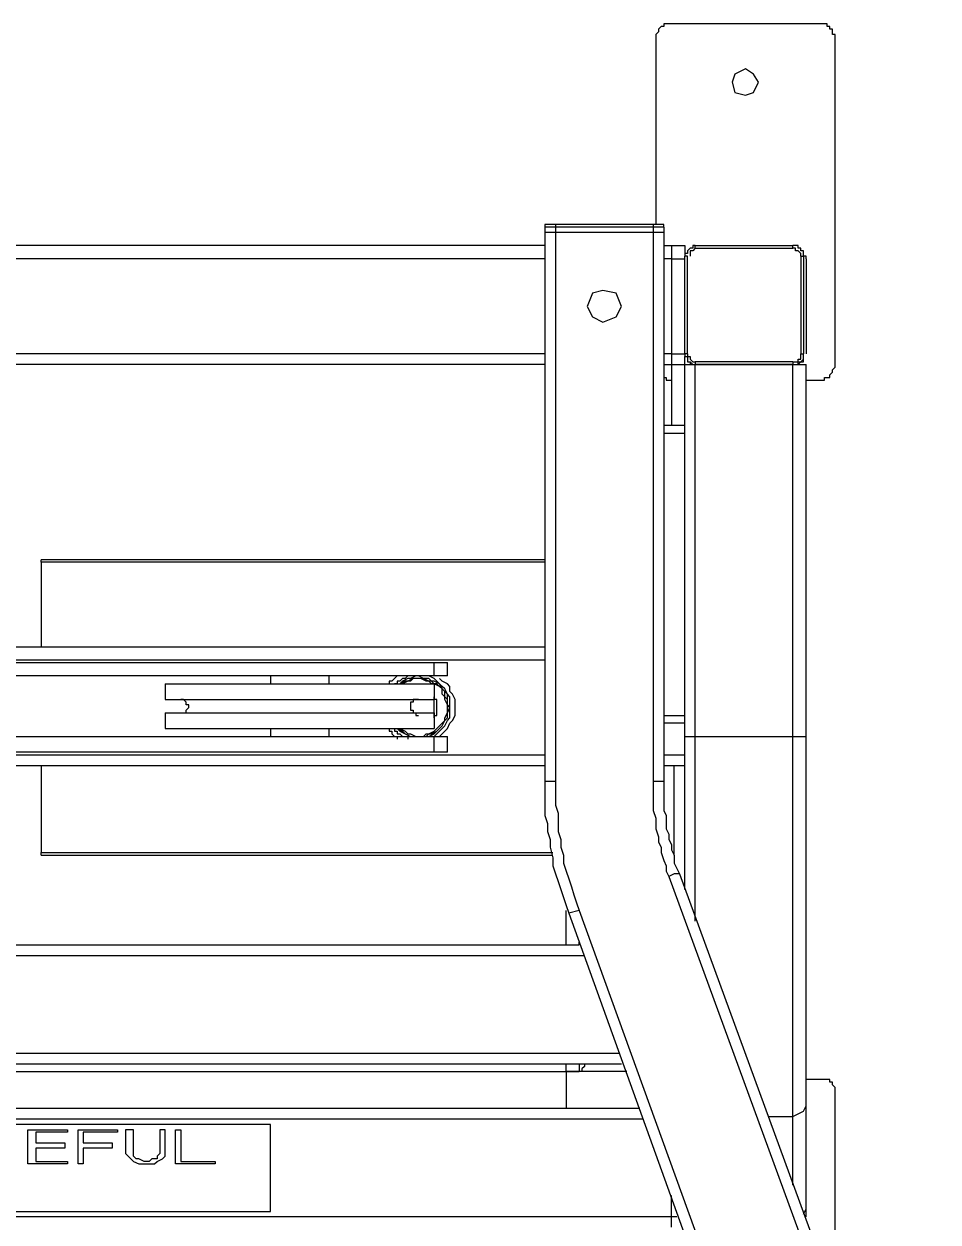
# Model space of a CAD drawing. Header units: millimetres. Extents: x 29224 to 62779, y 35576 to 54938.
# Drawn here: x 45082 to 45470, y 47978 to 48486 of the extents above; entities that cross this region are included whole.
import ezdxf

# ---------------------------------------------------------------- set-up
doc = ezdxf.new("R2010")
doc.units = ezdxf.units.MM
doc.linetypes.add('PEN_TYPE_1', pattern=[0])

# ---------------------------------------------------------------- blocks, each defined once
blk = doc.blocks.new('A$C54B15196')
at = {"color": 7, "linetype": 'PEN_TYPE_1'}
for points in [[(950.88, 1500.8), (949.76, 1500.8)], [(949.76, 1500.8), (949.76, 1499.68)], [(951.99, 1500.8), (950.88, 1500.8)], [(953.11, 1500.8), (951.99, 1500.8)], [(1015.84, 1500.8), (953.11, 1500.8)], [(1016.96, 1500.8), (1015.84, 1500.8)], [(1018.07, 1500.8), (1016.96, 1500.8)], [(1019.19, 1500.8), (1018.07, 1500.8)], [(1019.19, 1499.68), (1019.19, 1500.8)], [(947.51, 1497.44), (946.39, 1496.32)], [(946.39, 1496.32), (946.39, 1495.2)], [(946.39, 1495.2), (946.39, 1415.68)], [(948.63, 1499.68), (947.51, 1498.57)], [(947.51, 1498.57), (947.51, 1497.44)], [(949.76, 1499.68), (948.63, 1499.68)], [(1020.31, 1499.68), (1019.19, 1499.68)], [(1020.31, 1498.57), (1020.31, 1499.68)], [(1021.44, 1498.57), (1020.31, 1498.57)], [(1021.44, 1497.44), (1021.44, 1498.57)], [(1021.44, 1496.32), (1021.44, 1497.44)], [(1022.56, 1496.32), (1021.44, 1496.32)], [(1022.56, 1495.2), (1022.56, 1496.32)], [(1022.56, 1356.32), (1022.56, 1495.2)], [(984.47, 1481.76), (980, 1479.52)], [(987.83, 1479.52), (984.47, 1481.76)], [(980, 1479.52), (978.87, 1476.16)], [(978.87, 1476.16), (980, 1471.68)], [(990.07, 1476.16), (987.83, 1479.52)], [(987.83, 1471.68), (990.07, 1476.16)], [(980, 1471.68), (984.47, 1470.55)], [(984.47, 1470.55), (987.83, 1471.68)], [(900.47, 1415.68), (899.35, 1415.68)], [(899.35, 1415.68), (899.35, 1414.56)], [(899.35, 1414.56), (899.35, 1412.32)], [(949.76, 1414.56), (899.35, 1414.56)], [(948.63, 1415.68), (900.47, 1415.68)], [(903.84, 1415.68), (903.84, 1412.32)], [(945.28, 1415.68), (945.28, 1412.32)], [(949.76, 1415.68), (948.63, 1415.68)], [(949.76, 1414.56), (949.76, 1415.68)], [(949.76, 1414.56), (949.76, 1412.32)], [(899.35, 1412.32), (899.35, 1179.36)], [(949.76, 1412.32), (899.35, 1412.32)], [(903.84, 1412.32), (903.84, 1179.36)], [(945.28, 1412.32), (945.28, 1179.36)], [(949.76, 1412.32), (949.76, 1179.36)], [(899.35, 1406.72), (413.28, 1406.72)], [(949.76, 1406.72), (958.71, 1406.72)], [(953.11, 1406.72), (953.11, 1330.56)], [(958.71, 1406.72), (958.71, 1403.37)], [(960.95, 1405.6), (959.83, 1404.48)], [(959.83, 1404.48), (959.83, 1403.37)], [(962.08, 1405.6), (960.95, 1405.6)], [(962.08, 1404.48), (960.95, 1404.48)], [(960.95, 1404.48), (960.95, 1403.37)], [(963.18, 1406.72), (962.08, 1406.72)], [(962.08, 1406.72), (962.08, 1405.6)], [(963.18, 1405.6), (962.08, 1404.48)], [(963.18, 1405.6), (963.18, 1406.72)], [(963.18, 1406.72), (1004.64, 1406.72)], [(963.18, 1405.6), (1004.64, 1405.6)], [(1004.64, 1405.6), (1004.64, 1406.72)], [(1005.76, 1406.72), (1004.64, 1406.72)], [(1005.76, 1405.6), (1004.64, 1405.6)], [(1006.87, 1406.72), (1005.76, 1406.72)], [(1005.76, 1404.48), (1005.76, 1405.6)], [(1006.87, 1404.48), (1005.76, 1404.48)], [(1006.87, 1405.6), (1006.87, 1406.72)], [(1007.99, 1405.6), (1006.87, 1405.6)], [(1007.99, 1403.37), (1006.87, 1404.48)], [(1007.99, 1404.48), (1007.99, 1405.6)], [(1009.11, 1404.48), (1007.99, 1404.48)], [(1009.11, 1404.48), (1007.99, 1404.48)], [(1009.11, 1403.37), (1009.11, 1404.48)], [(1009.11, 1403.37), (1009.11, 1404.48)], [(899.35, 1401.12), (413.28, 1401.12)], [(953.11, 1401.12), (949.76, 1401.12)], [(953.11, 1401.12), (958.71, 1401.12)], [(959.83, 1403.37), (958.71, 1403.37)], [(958.71, 1403.37), (958.71, 1402.24)], [(958.71, 1360.8), (958.71, 1402.24)], [(959.83, 1402.24), (958.71, 1402.24)], [(959.83, 1360.8), (959.83, 1402.24)], [(960.95, 1403.37), (960.95, 1402.24)], [(1007.99, 1402.24), (1007.99, 1403.37)], [(1007.99, 1402.24), (1007.99, 1360.8)], [(1007.99, 1402.24), (1009.11, 1402.24)], [(1009.11, 1402.24), (1009.11, 1403.37)], [(1009.11, 1402.24), (1009.11, 1403.37)], [(1009.11, 1402.24), (1009.11, 1360.8)], [(1010.24, 1402.24), (1009.11, 1402.24)], [(1010.24, 1401.12), (1010.24, 1402.24)], [(1010.24, 1401.12), (1010.24, 1360.8)], [(919.52, 1386.56), (917.27, 1380.96)], [(923.99, 1387.68), (919.52, 1386.56)], [(929.59, 1386.56), (923.99, 1387.68)], [(931.84, 1380.96), (929.59, 1386.56)], [(917.27, 1380.96), (919.52, 1376.48)], [(929.59, 1376.48), (931.84, 1380.96)], [(919.52, 1376.48), (923.99, 1374.24)], [(923.99, 1374.24), (929.59, 1376.48)], [(899.35, 1360.8), (413.28, 1360.8)], [(953.11, 1360.8), (949.76, 1360.8)], [(953.11, 1360.8), (958.71, 1360.8)], [(959.83, 1360.8), (958.71, 1360.8)], [(958.71, 1360.8), (958.71, 1359.68)], [(958.71, 1133.44), (958.71, 1359.68)], [(958.71, 1359.68), (959.83, 1359.68)], [(959.83, 1360.8), (959.83, 1359.68)], [(959.83, 1359.68), (959.83, 1358.56)], [(959.83, 1359.68), (960.95, 1359.68)], [(959.83, 1358.56), (959.83, 1357.44)], [(960.95, 1359.68), (960.95, 1358.56)], [(960.95, 1358.56), (962.08, 1357.44)], [(1006.87, 1357.44), (1006.87, 1358.56)], [(1006.87, 1358.56), (1007.99, 1358.56)], [(1007.99, 1360.8), (1009.11, 1360.8)], [(1007.99, 1359.68), (1007.99, 1360.8)], [(1007.99, 1358.56), (1007.99, 1359.68)], [(1007.99, 1357.44), (1009.11, 1358.56)], [(1009.11, 1359.68), (1009.11, 1360.8)], [(1009.11, 1359.68), (1009.11, 1360.8)], [(1009.11, 1358.56), (1009.11, 1359.68)], [(1009.11, 1358.56), (1009.11, 1359.68)], [(1009.11, 1357.44), (1009.11, 1358.56)], [(899.35, 1356.32), (413.28, 1356.32)], [(949.76, 1356.32), (962.08, 1356.32)], [(959.83, 1357.44), (960.95, 1357.44)], [(960.95, 1357.44), (962.08, 1356.32)], [(960.95, 1357.44), (960.95, 1356.32)], [(960.95, 1356.32), (962.08, 1356.32)], [(962.08, 1357.44), (963.18, 1357.44)], [(962.08, 1356.32), (963.18, 1356.32)], [(962.08, 1356.32), (963.18, 1356.32)], [(963.18, 1357.44), (963.18, 1356.32)], [(1004.64, 1357.44), (963.18, 1357.44)], [(963.18, 1120), (963.18, 1356.32)], [(963.18, 1356.32), (1010.24, 1356.32)], [(1004.64, 1356.32), (963.18, 1356.32)], [(1004.64, 1357.44), (1004.64, 1356.32)], [(1004.64, 1357.44), (1005.76, 1357.44)], [(1004.64, 1008.01), (1004.64, 1356.32)], [(1004.64, 1356.32), (1005.76, 1356.32)], [(1004.64, 1356.32), (1005.76, 1356.32)], [(1005.76, 1357.44), (1006.87, 1357.44)], [(1005.76, 1356.32), (1006.87, 1356.32)], [(1005.76, 1356.32), (1006.87, 1356.32)], [(1006.87, 1356.32), (1006.87, 1357.44)], [(1006.87, 1357.44), (1007.99, 1357.44)], [(1006.87, 1356.32), (1007.99, 1357.44)], [(1007.99, 1357.44), (1009.11, 1357.44)], [(1010.24, 994.56), (1010.24, 1356.32)], [(1020.31, 1351.84), (1021.44, 1352.96)], [(1021.44, 1354.08), (1022.56, 1355.21)], [(1021.44, 1352.96), (1021.44, 1354.08)], [(1022.56, 1355.21), (1022.56, 1356.32)], [(949.76, 1350.72), (950.88, 1350.72)], [(950.88, 1350.72), (950.88, 1349.6)], [(950.88, 1349.6), (951.99, 1349.6)], [(951.99, 1349.6), (953.11, 1349.6)], [(1010.24, 1349.6), (1015.84, 1349.6)], [(1015.84, 1349.6), (1016.96, 1349.6)], [(1016.96, 1349.6), (1018.07, 1349.6)], [(1018.07, 1349.6), (1018.07, 1350.72)], [(1018.07, 1350.72), (1019.19, 1350.72)], [(1019.19, 1350.72), (1020.31, 1350.72)], [(1020.31, 1350.72), (1020.31, 1351.84)], [(949.76, 1330.56), (958.71, 1330.56)], [(949.76, 1327.2), (958.71, 1327.2)], [(685.43, 1272.32), (685.43, 1273.44)], [(685.43, 1272.32), (685.43, 1273.44)], [(899.35, 1273.44), (685.43, 1273.44)], [(685.43, 1272.32), (685.43, 1236.48)], [(685.43, 1272.32), (685.43, 1236.48)], [(899.35, 1272.32), (685.43, 1272.32)], [(413.28, 1236.48), (899.35, 1236.48)], [(413.28, 1230.88), (899.35, 1230.88)], [(539.84, 1229.77), (857.91, 1229.77)], [(852.31, 1224.16), (852.31, 1229.77)], [(857.91, 1224.16), (857.91, 1229.77)], [(857.91, 1224.16), (539.84, 1224.16)], [(738.07, 1220.8), (738.07, 1214.08)], [(738.07, 1220.8), (852.31, 1220.8)], [(782.88, 1224.16), (782.88, 1220.8)], [(807.52, 1224.16), (807.52, 1220.8)], [(834.39, 1221.92), (833.27, 1221.92)], [(833.27, 1221.92), (833.27, 1220.8)], [(835.51, 1223.04), (834.39, 1221.92)], [(836.64, 1224.16), (835.51, 1223.04)], [(836.64, 1220.8), (835.51, 1220.8)], [(837.76, 1221.92), (836.64, 1221.92)], [(836.64, 1221.92), (836.64, 1220.8)], [(838.87, 1223.04), (837.76, 1221.92)], [(839.99, 1221.92), (837.76, 1220.8)], [(838.87, 1221.92), (837.76, 1220.8)], [(841.11, 1223.04), (838.87, 1221.92)], [(839.99, 1223.04), (838.87, 1223.04)], [(841.11, 1221.92), (838.87, 1220.8)], [(841.11, 1224.16), (839.99, 1223.04)], [(841.11, 1221.92), (839.99, 1221.92)], [(843.36, 1223.04), (841.11, 1221.92)], [(842.24, 1223.04), (841.11, 1223.04)], [(842.24, 1221.92), (841.11, 1221.92)], [(844.47, 1224.16), (842.24, 1223.04)], [(843.36, 1223.04), (842.24, 1221.92)], [(844.47, 1223.04), (843.36, 1223.04)], [(845.59, 1223.04), (843.36, 1223.04)], [(845.59, 1224.16), (844.47, 1224.16)], [(846.71, 1223.04), (844.47, 1223.04)], [(847.84, 1223.04), (845.59, 1224.16)], [(846.71, 1223.04), (845.59, 1223.04)], [(847.84, 1223.04), (846.71, 1223.04)], [(848.96, 1221.92), (846.71, 1223.04)], [(850.07, 1221.92), (847.84, 1223.04)], [(850.07, 1223.04), (847.84, 1223.04)], [(850.07, 1221.92), (848.96, 1221.92)], [(852.31, 1223.04), (850.07, 1224.16)], [(851.19, 1221.92), (850.07, 1223.04)], [(851.19, 1221.92), (850.07, 1221.92)], [(851.19, 1220.8), (850.07, 1221.92)], [(852.31, 1220.8), (851.19, 1221.92)], [(852.31, 1221.92), (851.19, 1221.92)], [(853.43, 1220.8), (851.19, 1220.8)], [(853.43, 1221.92), (852.31, 1223.04)], [(854.56, 1220.8), (852.31, 1221.92)], [(852.31, 1220.8), (852.31, 1214.08)], [(854.56, 1219.68), (852.31, 1220.8)], [(855.66, 1219.68), (853.43, 1221.92)], [(854.56, 1219.68), (853.43, 1220.8)], [(855.66, 1221.92), (854.56, 1223.04)], [(855.66, 1218.56), (854.56, 1220.8)], [(857.91, 1220.8), (855.66, 1221.92)], [(859.03, 1219.68), (857.91, 1220.8)], [(855.66, 1218.56), (854.56, 1219.68)], [(855.66, 1218.56), (854.56, 1219.68)], [(856.8, 1218.56), (855.66, 1219.68)], [(856.8, 1217.45), (855.66, 1218.56)], [(855.66, 1216.32), (855.66, 1218.56)], [(856.8, 1217.45), (855.66, 1218.56)], [(856.8, 1215.2), (855.66, 1216.32)], [(857.91, 1216.32), (856.8, 1218.56)], [(856.8, 1215.2), (856.8, 1217.45)], [(857.91, 1216.32), (856.8, 1217.45)], [(857.91, 1214.08), (857.91, 1216.32)], [(859.03, 1215.2), (857.91, 1216.32)], [(859.03, 1217.45), (859.03, 1219.68)], [(860.16, 1216.32), (859.03, 1217.45)], [(861.28, 1214.08), (860.16, 1216.32)], [(738.07, 1214.08), (852.31, 1214.08)], [(745.91, 1214.08), (744.79, 1214.08)], [(747.04, 1212.96), (745.91, 1214.08)], [(747.04, 1211.85), (747.04, 1212.96)], [(748.14, 1211.85), (747.04, 1211.85)], [(747.04, 1209.6), (748.14, 1210.72)], [(748.14, 1210.72), (748.14, 1211.85)], [(843.36, 1212.96), (842.24, 1212.96)], [(842.24, 1212.96), (842.24, 1211.85)], [(842.24, 1211.85), (842.24, 1210.72)], [(842.24, 1210.72), (842.24, 1209.6)], [(844.47, 1214.08), (843.36, 1214.08)], [(843.36, 1214.08), (843.36, 1212.96)], [(845.59, 1214.08), (844.47, 1214.08)], [(852.31, 1214.08), (852.31, 1215.2)], [(852.31, 1212.96), (852.31, 1214.08)], [(853.43, 1214.08), (852.31, 1214.08)], [(852.31, 1211.85), (852.31, 1212.96)], [(852.31, 1210.72), (852.31, 1211.85)], [(852.31, 1209.6), (852.31, 1210.72)], [(853.43, 1212.96), (853.43, 1214.08)], [(853.43, 1211.85), (853.43, 1212.96)], [(853.43, 1210.72), (853.43, 1211.85)], [(853.43, 1209.6), (853.43, 1210.72)], [(857.91, 1214.08), (856.8, 1215.2)], [(856.8, 1214.08), (856.8, 1215.2)], [(857.91, 1211.85), (856.8, 1214.08)], [(857.91, 1211.85), (857.91, 1214.08)], [(857.91, 1211.85), (857.91, 1214.08)], [(857.91, 1209.6), (857.91, 1211.85)], [(857.91, 1209.6), (857.91, 1211.85)], [(859.03, 1210.72), (857.91, 1211.85)], [(857.91, 1208.48), (859.03, 1210.72)], [(859.03, 1212.96), (859.03, 1215.2)], [(859.03, 1210.72), (859.03, 1212.96)], [(859.03, 1208.48), (859.03, 1210.72)], [(861.28, 1212.96), (861.28, 1214.08)], [(861.28, 1210.72), (861.28, 1212.96)], [(861.28, 1208.48), (861.28, 1210.72)], [(738.07, 1208.48), (738.07, 1201.76)], [(738.07, 1208.48), (852.31, 1208.48)], [(744.79, 1208.48), (745.91, 1208.48)], [(745.91, 1208.48), (747.04, 1208.48)], [(747.04, 1208.48), (747.04, 1209.6)], [(842.24, 1209.6), (843.36, 1209.6)], [(843.36, 1209.6), (843.36, 1208.48)], [(843.36, 1208.48), (844.47, 1208.48)], [(844.47, 1208.48), (844.47, 1207.36)], [(844.47, 1207.36), (845.59, 1207.36)], [(852.31, 1208.48), (852.31, 1209.6)], [(852.31, 1208.48), (852.31, 1201.76)], [(852.31, 1207.36), (852.31, 1208.48)], [(852.31, 1206.25), (852.31, 1207.36)], [(852.31, 1207.36), (853.43, 1207.36)], [(853.43, 1208.48), (853.43, 1209.6)], [(853.43, 1207.36), (853.43, 1208.48)], [(855.66, 1202.88), (856.8, 1205.12)], [(855.66, 1204), (856.8, 1205.12)], [(855.66, 1202.88), (856.8, 1205.12)], [(856.8, 1206.25), (857.91, 1208.48)], [(856.8, 1206.25), (857.91, 1208.48)], [(856.8, 1205.12), (856.8, 1206.25)], [(856.8, 1205.12), (856.8, 1206.25)], [(856.8, 1205.12), (857.91, 1206.25)], [(856.8, 1202.88), (857.91, 1205.12)], [(857.91, 1208.48), (857.91, 1209.6)], [(857.91, 1208.48), (857.91, 1209.6)], [(857.91, 1206.25), (857.91, 1208.48)], [(857.91, 1205.12), (859.03, 1206.25)], [(859.03, 1206.25), (859.03, 1208.48)], [(859.03, 1204), (860.16, 1205.12)], [(860.16, 1205.12), (861.28, 1207.36)], [(861.28, 1207.36), (861.28, 1208.48)], [(949.76, 1207.36), (958.71, 1207.36)], [(738.07, 1201.76), (852.31, 1201.76)], [(782.88, 1201.76), (782.88, 1198.4)], [(807.52, 1201.76), (807.52, 1198.4)], [(833.27, 1201.76), (833.27, 1200.64)], [(833.27, 1200.64), (834.39, 1200.64)], [(834.39, 1200.64), (834.39, 1199.53)], [(835.51, 1201.76), (835.51, 1200.64)], [(835.51, 1200.64), (836.64, 1200.64)], [(836.64, 1201.76), (838.87, 1200.64)], [(836.64, 1201.76), (837.76, 1200.64)], [(836.64, 1200.64), (836.64, 1199.53)], [(837.76, 1201.76), (839.99, 1200.64)], [(837.76, 1200.64), (839.99, 1199.53)], [(838.87, 1200.64), (839.99, 1199.53)], [(839.99, 1200.64), (841.11, 1199.53)], [(850.07, 1199.53), (852.31, 1200.64)], [(851.19, 1199.53), (853.43, 1200.64)], [(852.31, 1200.64), (853.43, 1201.76)], [(852.31, 1199.53), (853.43, 1200.64)], [(853.43, 1201.76), (854.56, 1202.88)], [(853.43, 1200.64), (854.56, 1201.76)], [(853.43, 1200.64), (854.56, 1201.76)], [(853.43, 1199.53), (855.66, 1201.76)], [(854.56, 1202.88), (855.66, 1204)], [(854.56, 1201.76), (855.66, 1202.88)], [(854.56, 1201.76), (855.66, 1202.88)], [(855.66, 1201.76), (856.8, 1202.88)], [(855.66, 1199.53), (856.8, 1200.64)], [(856.8, 1200.64), (857.91, 1201.76)], [(857.91, 1201.76), (859.03, 1204)], [(958.71, 1204), (949.76, 1204)], [(539.84, 1198.4), (857.91, 1198.4)], [(782.88, 1198.4), (807.52, 1198.4)], [(834.39, 1199.53), (835.51, 1198.4)], [(835.51, 1198.4), (836.64, 1198.4)], [(836.64, 1199.53), (837.76, 1199.53)], [(836.64, 1198.4), (836.64, 1197.28)], [(837.76, 1199.53), (838.87, 1198.4)], [(838.87, 1198.4), (839.99, 1198.4)], [(839.99, 1199.53), (842.24, 1198.4)], [(839.99, 1199.53), (842.24, 1198.4)], [(839.99, 1198.4), (841.11, 1198.4)], [(841.11, 1199.53), (842.24, 1199.53)], [(841.11, 1198.4), (841.11, 1197.28)], [(842.24, 1199.53), (844.47, 1198.4)], [(842.24, 1198.4), (843.36, 1198.4)], [(842.24, 1198.4), (843.36, 1198.4)], [(843.36, 1198.4), (845.59, 1198.4)], [(843.36, 1198.4), (845.59, 1198.4)], [(844.47, 1198.4), (845.59, 1198.4)], [(845.59, 1198.4), (846.71, 1198.4)], [(845.59, 1198.4), (847.84, 1198.4)], [(845.59, 1198.4), (846.71, 1198.4)], [(846.71, 1198.4), (848.96, 1198.4)], [(846.71, 1198.4), (848.96, 1198.4)], [(847.84, 1198.4), (848.96, 1199.53)], [(848.96, 1198.4), (850.07, 1199.53)], [(848.96, 1199.53), (850.07, 1199.53)], [(848.96, 1198.4), (850.07, 1198.4)], [(850.07, 1199.53), (851.19, 1199.53)], [(850.07, 1198.4), (852.31, 1199.53)], [(850.07, 1198.4), (852.31, 1198.4)], [(852.31, 1198.4), (853.43, 1199.53)], [(852.31, 1191.68), (852.31, 1198.4)], [(854.56, 1198.4), (855.66, 1199.53)], [(857.91, 1191.68), (857.91, 1198.4)], [(958.71, 1198.4), (1010.24, 1198.4)], [(413.28, 1190.56), (899.35, 1190.56)], [(857.91, 1191.68), (539.84, 1191.68)], [(949.76, 1190.56), (958.71, 1190.56)], [(413.28, 1186.08), (899.35, 1186.08)], [(685.43, 1186.08), (685.43, 1149.12)], [(685.43, 1186.08), (685.43, 1149.12)], [(949.76, 1186.08), (958.71, 1186.08)], [(954.23, 1148), (954.23, 1186.08)], [(903.84, 1179.36), (899.35, 1179.36)], [(899.35, 1179.36), (899.35, 1176.01)], [(899.35, 1176.01), (899.35, 1172.64)], [(903.84, 1179.36), (903.84, 1176.01)], [(903.84, 1176.01), (903.84, 1172.64)], [(949.76, 1179.36), (945.28, 1179.36)], [(945.28, 1179.36), (945.28, 1177.12)], [(945.28, 1177.12), (945.28, 1173.76)], [(949.76, 1179.36), (949.76, 1177.12)], [(949.76, 1177.12), (949.76, 1174.88)], [(949.76, 1174.88), (949.76, 1171.52)], [(899.35, 1172.64), (899.35, 1168.16)], [(903.84, 1172.64), (903.84, 1169.28)], [(945.28, 1173.76), (945.28, 1171.52)], [(945.28, 1171.52), (945.28, 1169.28)], [(949.76, 1171.52), (949.76, 1169.28)], [(899.35, 1168.16), (899.35, 1164.8)], [(899.35, 1164.8), (900.47, 1161.44)], [(903.84, 1169.28), (904.95, 1165.92)], [(904.95, 1165.92), (904.95, 1162.56)], [(945.28, 1169.28), (945.28, 1167.04)], [(945.28, 1167.04), (946.39, 1163.69)], [(949.76, 1169.28), (949.76, 1167.04)], [(949.76, 1167.04), (950.88, 1164.8)], [(950.88, 1164.8), (950.88, 1162.56)], [(900.47, 1161.44), (900.47, 1158.08)], [(904.95, 1162.56), (904.95, 1158.08)], [(946.39, 1163.69), (946.39, 1161.44)], [(946.39, 1161.44), (946.39, 1159.2)], [(950.88, 1162.56), (950.88, 1159.2)], [(900.47, 1158.08), (901.6, 1154.72)], [(901.6, 1154.72), (901.6, 1151.36)], [(904.95, 1158.08), (906.07, 1154.72)], [(906.07, 1154.72), (906.07, 1151.36)], [(946.39, 1159.2), (947.51, 1155.84)], [(947.51, 1155.84), (947.51, 1153.59)], [(950.88, 1159.2), (951.99, 1156.96)], [(951.99, 1156.96), (951.99, 1154.72)], [(951.99, 1154.72), (953.11, 1152.49)], [(901.6, 1151.36), (902.72, 1146.88)], [(906.07, 1151.36), (907.19, 1148)], [(947.51, 1153.59), (948.63, 1151.36)], [(948.63, 1151.36), (948.63, 1149.12)], [(953.11, 1152.49), (953.11, 1150.24)], [(953.11, 1150.24), (954.23, 1148)], [(685.43, 1149.12), (902.72, 1149.12)], [(685.43, 1148), (685.43, 1149.12)], [(685.43, 1148), (902.72, 1148)], [(902.72, 1146.88), (902.72, 1143.52)], [(907.19, 1148), (907.19, 1144.64)], [(907.19, 1144.64), (908.32, 1141.28)], [(948.63, 1149.12), (949.76, 1145.77)], [(949.76, 1145.77), (950.88, 1143.52)], [(954.23, 1148), (954.23, 1144.64)], [(954.23, 1144.64), (955.35, 1142.4)], [(902.72, 1143.52), (903.84, 1140.17)], [(903.84, 1140.17), (904.95, 1136.8)], [(908.32, 1141.28), (909.44, 1137.92)], [(950.88, 1143.52), (950.88, 1141.28)], [(950.88, 1141.28), (951.99, 1139.04)], [(954.23, 1140.17), (951.99, 1139.04)], [(951.99, 1139.04), (1061.75, 838.88)], [(955.35, 1140.17), (954.23, 1140.17)], [(955.35, 1142.4), (956.48, 1140.17)], [(956.48, 1140.17), (955.35, 1140.17)], [(956.48, 1140.17), (1066.24, 840)], [(904.95, 1136.8), (906.07, 1133.44)], [(909.44, 1137.92), (910.55, 1134.56)], [(910.55, 1134.56), (911.67, 1131.2)], [(906.07, 1133.44), (907.19, 1130.08)], [(907.19, 1130.08), (908.32, 1126.72)], [(911.67, 1131.2), (912.79, 1127.85)], [(908.32, 1126.72), (909.44, 1123.36)], [(908.32, 1109.93), (908.32, 1124.48)], [(913.92, 1124.48), (909.44, 1123.36)], [(912.79, 1127.85), (913.92, 1124.48)], [(913.92, 1124.48), (1022.56, 824.33)], [(909.44, 1123.36), (1018.07, 822.08)], [(398.71, 1109.93), (913.92, 1109.93)], [(913.92, 1109.93), (913.92, 1111.04)], [(396.47, 1105.44), (916.15, 1105.44)], [(381.92, 1064), (930.71, 1064)], [(380.79, 1059.52), (931.84, 1059.52)], [(908.32, 1056.17), (908.32, 1059.52)], [(913.92, 1059.52), (913.92, 1056.17)], [(916.15, 1058.4), (915.04, 1057.28)], [(916.15, 1059.52), (916.15, 1058.4)], [(398.71, 1056.17), (913.92, 1056.17)], [(908.32, 1056.17), (908.32, 1040.48)], [(934.08, 1056.17), (908.32, 1056.17)], [(915.04, 1057.28), (915.04, 1056.17)], [(1016.96, 1052.8), (1010.24, 1052.8)], [(1018.07, 1052.8), (1016.96, 1052.8)], [(1019.19, 1052.8), (1018.07, 1052.8)], [(1020.31, 1052.8), (1019.19, 1052.8)], [(1020.31, 1051.68), (1020.31, 1052.8)], [(1021.44, 1051.68), (1020.31, 1051.68)], [(1021.44, 1050.56), (1021.44, 1051.68)], [(1022.56, 1049.44), (1021.44, 1050.56)], [(1022.56, 1048.32), (1022.56, 1049.44)], [(1022.56, 982.24), (1022.56, 1048.32)], [(939.68, 1040.48), (372.95, 1040.48)], [(1004.64, 1037.12), (1006.87, 1038.25)], [(1006.87, 1038.25), (1009.11, 1039.36)], [(1009.11, 1039.36), (1010.24, 1041.6)], [(940.79, 1036), (371.84, 1036)], [(782.88, 1033.76), (529.75, 1033.76)], [(782.88, 996.8), (782.88, 1033.76)], [(994.56, 1037.12), (1004.64, 1037.12)], [(679.83, 1016.96), (679.83, 1031.52)], [(679.83, 1031.52), (696.63, 1031.52)], [(683.2, 1030.4), (683.2, 1025.93)], [(696.63, 1030.4), (683.2, 1030.4)], [(696.63, 1031.52), (696.63, 1030.4)], [(701.11, 1016.96), (701.11, 1031.52)], [(701.11, 1031.52), (717.9, 1031.52)], [(703.35, 1030.4), (703.35, 1025.93)], [(717.9, 1030.4), (703.35, 1030.4)], [(717.9, 1031.52), (717.9, 1030.4)], [(721.27, 1031.52), (721.27, 1021.44)], [(724.64, 1031.52), (721.27, 1031.52)], [(724.64, 1021.44), (724.64, 1031.52)], [(735.84, 1031.52), (735.84, 1021.44)], [(738.07, 1031.52), (735.84, 1031.52)], [(738.07, 1021.44), (738.07, 1031.52)], [(742.55, 1016.96), (742.55, 1031.52)], [(742.55, 1031.52), (744.79, 1031.52)], [(744.79, 1031.52), (744.79, 1018.08)], [(683.2, 1025.93), (695.51, 1025.93)], [(683.2, 1023.68), (683.2, 1018.08)], [(695.51, 1023.68), (683.2, 1023.68)], [(695.51, 1025.93), (695.51, 1023.68)], [(703.35, 1025.93), (715.67, 1025.93)], [(703.35, 1023.68), (703.35, 1016.96)], [(715.67, 1023.68), (703.35, 1023.68)], [(715.67, 1025.93), (715.67, 1023.68)], [(683.2, 1018.08), (696.63, 1018.08)], [(696.63, 1018.08), (696.63, 1016.96)], [(721.27, 1021.44), (722.4, 1020.33)], [(722.4, 1020.33), (723.52, 1019.2)], [(723.52, 1019.2), (724.64, 1018.08)], [(724.64, 1020.33), (724.64, 1021.44)], [(725.75, 1019.2), (724.64, 1020.33)], [(724.64, 1018.08), (726.87, 1016.96)], [(726.87, 1019.2), (725.75, 1019.2)], [(729.12, 1018.08), (726.87, 1019.2)], [(731.35, 1018.08), (729.12, 1018.08)], [(732.47, 1019.2), (731.35, 1018.08)], [(734.72, 1019.2), (732.47, 1019.2)], [(733.59, 1016.96), (734.72, 1018.08)], [(735.84, 1021.44), (734.72, 1020.33)], [(734.72, 1020.33), (734.72, 1019.2)], [(734.72, 1018.08), (736.95, 1019.2)], [(736.95, 1019.2), (738.07, 1020.33)], [(738.07, 1020.33), (738.07, 1021.44)], [(744.79, 1018.08), (759.36, 1018.08)], [(759.36, 1018.08), (759.36, 1016.96)], [(696.63, 1016.96), (679.83, 1016.96)], [(703.35, 1016.96), (701.11, 1016.96)], [(726.87, 1016.96), (729.12, 1016.96)], [(729.12, 1016.96), (731.35, 1016.96)], [(731.35, 1016.96), (733.59, 1016.96)], [(759.36, 1016.96), (742.55, 1016.96)], [(953.11, 990.09), (953.11, 1003.52)], [(529.75, 996.8), (782.88, 996.8)], [(1009.11, 995.68), (1010.24, 997.92)], [(953.11, 994.56), (359.51, 994.56)], [(955.35, 994.56), (953.11, 994.56)]]:
    blk.add_lwpolyline(points, dxfattribs=at)

msp = doc.modelspace()

# ---------------------------------------------------------------- block references
msp.add_blockref('A$C54B15196', (44403.4, 46985.68))

doc.saveas('drawing.dxf')
